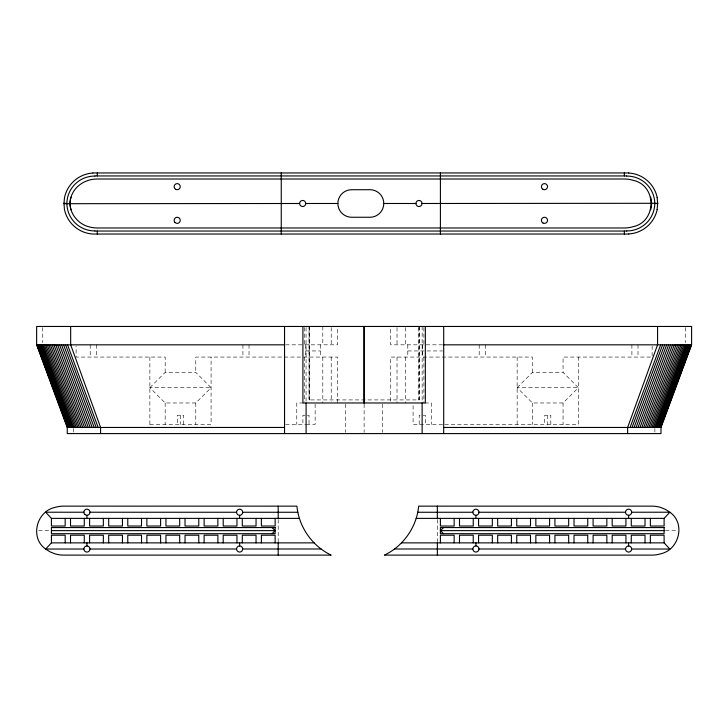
<?xml version="1.0" encoding="UTF-8"?>
<svg xmlns="http://www.w3.org/2000/svg" width="728" height="728" viewBox="0 0 728 728"><rect width="100%" height="100%" fill="white"/><g stroke="black" fill="none" stroke-linecap="round" stroke-linejoin="round"><path stroke-width="0.55" stroke-dasharray="3.64 2.73" d="M149.868 387.678L165.174 372.372L195.777 372.372L211.084 387.678L195.777 402.975L165.174 402.975L149.868 387.678L211.084 387.678M517.153 387.678L532.45 372.372L563.062 372.372L578.36 387.678L563.062 402.975L532.45 402.975L517.153 387.678L578.36 387.678M285.64 344.826L337.501 344.826L337.501 327.545M442.597 344.826L390.736 344.826L390.736 327.545M305.778 350.951L320.429 350.951M407.807 350.951L425.807 350.951M426.926 350.951L442.579 350.951M303.294 402.975L296.778 402.975L296.778 424.406M424.943 402.975L431.449 402.975L431.449 424.406M305.169 415.224L302.903 415.224L302.903 424.406M307.498 415.224L309.027 415.224L309.027 424.406M420.101 415.224L419.21 415.224L419.21 424.406M423.059 415.224L425.334 415.224L425.334 424.406M149.868 424.406L211.084 424.406L211.084 357.066M285.649 424.406L305.96 424.406M306.324 424.406L315.142 424.406L315.142 402.975M442.579 424.406L413.085 424.406L413.085 402.975M444.826 424.406L578.36 424.406L578.36 357.066M38.666 530.63L50.023 530.63M665.519 530.63L678.005 530.63M685.485 327.545L685.485 342.661M654.881 428.483L654.881 432.559M652.133 345.936L652.133 357.066L563.062 357.066L563.062 372.372M638.01 344.826L638.01 357.066M631.895 344.826L631.895 357.066M563.062 402.975L563.062 424.406M550.814 424.406L550.814 415.224L544.699 415.224L544.699 424.406M547.756 415.224L547.756 424.406M532.45 372.372L532.45 357.066L390.736 357.066L390.736 402.975M532.45 402.975L532.45 424.406M517.153 357.066L517.153 427.463M485.321 344.826L485.321 357.066M479.197 344.826L479.197 357.066M437.346 519.501L437.346 541.759M423.896 327.545L423.896 344.826M423.896 357.066L423.896 402.975M422.449 344.826L422.449 357.066M422.158 326.463L422.158 402.975M419.21 326.463L419.21 399.918L309.027 399.918L309.027 326.463M419.073 326.463L419.073 399.918M418.827 327.591L418.827 399.918M407.807 344.826L407.807 357.066M405.414 327.545L405.414 344.826M405.414 357.066L405.414 402.975M397.024 327.545L397.024 344.826M397.024 357.066L397.024 402.975M382.591 404.113L382.591 432.45M364.118 404.113L364.118 432.45M345.645 404.113L345.645 432.45M337.501 402.975L337.501 357.066L195.777 357.066L195.777 372.372M331.213 327.545L331.213 344.826M331.213 357.066L331.213 401.856M322.813 326.463L322.813 344.826M322.813 357.066L322.813 402.975M320.429 344.826L320.429 357.066M309.409 326.463L309.409 399.918M309.154 327.591L309.154 399.918M306.069 327.545L306.069 402.975M305.778 344.826L305.778 357.066M304.331 327.545L304.331 344.826M304.331 357.066L304.331 401.856M278.196 519.501L278.196 541.759M249.031 344.826L249.031 357.066M242.915 344.826L242.915 357.066M195.777 402.975L195.777 424.406M183.538 424.406L183.538 415.224L177.414 415.224L177.414 424.406M180.48 415.224L180.48 424.406M165.174 372.372L165.174 357.066L76.103 357.066L76.103 345.936M165.174 402.975L165.174 424.406M149.868 357.066L149.868 427.463M96.342 344.826L96.342 357.066M90.217 344.826L90.217 357.066M73.355 428.483L73.355 432.559M42.752 327.545L42.752 342.661"/><path stroke-width="1.09" d="M628.755 234.034L92.902 234.034A30.858 30.858 0 0 1 64.464 209.491L63.955 203.294L64.537 197.516A30.858 30.858 0 0 1 92.911 173.037M657.12 197.516L657.702 203.294L657.12 209.473M70.998 197.151C66.894 209.846 76.213 223.387 88.543 226.681A30.012 30.012 0 0 0 97.297 227.973L624.36 227.982A30.012 30.012 0 0 0 633.114 226.681C656.92 221.767 656.929 185.212 633.114 180.307A30.012 30.012 0 0 0 624.36 179.006L97.297 179.006A30.012 30.012 0 0 0 88.543 180.307C80.48 182.71 73.41 188.971 70.998 197.151A22.222 22.222 0 0 0 70.998 209.828M630.066 427.463L660.669 344.826M632.04 427.463L662.644 344.826M634.061 427.463L664.664 344.826M636.054 427.463L666.657 344.826M638.028 427.463L668.632 344.826M639.967 427.463L670.57 344.826M641.859 427.463L672.472 344.826M643.707 427.463L674.31 344.826M645.49 427.463L676.103 344.826M647.219 427.463L677.823 344.826M648.866 427.463L679.47 344.826M650.432 427.463L681.035 344.826M651.915 427.463L682.518 344.826M653.298 427.463L683.901 344.826M654.59 427.463L685.194 344.826M655.773 427.463L686.377 344.826M656.838 427.463L687.45 344.826M657.803 427.463L688.406 344.826M658.64 427.463L689.243 344.826M659.35 427.463L689.962 344.826M659.941 427.463L690.554 344.826M660.405 427.463L691.009 344.826M660.742 427.463L691.354 344.826M660.997 427.463L691.6 344.826L691.6 326.463L36.637 326.463L36.637 344.826L67.24 427.463L67.24 433.588L660.997 433.588L660.997 427.463L443.698 427.463M65.174 542.87L65.174 535.216L51.424 535.216L51.424 542.87L45.673 549.039C29.639 537.983 36.364 511.402 54.882 507.443A30.012 30.012 0 0 1 63.636 506.142L296.915 506.142C298.835 526.954 312.285 546.182 331.176 555.109L63.636 555.109A30.012 30.012 0 0 1 54.882 553.817L50.014 551.833L45.673 549.039L83.875 549.03M650.359 518.381L650.359 526.035L664.109 526.035L664.109 518.381L669.86 512.221C685.894 523.277 679.179 549.858 660.66 553.817A30.012 30.012 0 0 1 651.906 555.109L384.411 555.109C403.303 546.182 416.762 526.954 418.673 506.142L651.906 506.142A30.012 30.012 0 0 1 660.66 507.443L665.519 509.427L669.86 512.221L631.667 512.23A3.058 3.058 0 0 1 627.072 514.878A3.058 3.058 0 0 1 627.072 509.573A3.058 3.058 0 0 1 631.667 512.23M272.072 533.688L275.129 530.63L272.072 527.563M443.47 533.688L440.404 530.63L443.47 527.563M63.955 203.694L299.618 203.494M422.04 203.494A3.058 3.058 0 0 0 417.453 200.846A3.058 3.058 0 0 0 417.453 206.142A3.058 3.058 0 0 0 422.04 203.494L657.702 203.294M92.902 172.955L628.755 172.955M94.931 175.948L626.726 175.948M305.742 203.494A3.058 3.058 0 0 0 301.146 200.846A3.058 3.058 0 0 0 301.146 206.142A3.058 3.058 0 0 0 305.742 203.494L337.874 203.494A13.777 13.777 0 0 1 351.651 189.717L370.015 189.717A13.777 13.777 0 0 1 383.783 203.494L415.925 203.494M94.931 231.04L626.726 231.04M36.637 344.826L284.539 344.826M443.698 344.826L691.6 344.826M67.24 427.463L284.539 427.463M83.875 512.23L45.673 512.221L51.424 518.381L51.424 526.035L65.174 526.035L65.174 518.381M89.99 512.23L236.564 512.257M625.543 512.23L478.969 512.257A3.058 3.058 0 0 1 474.383 514.905A3.058 3.058 0 0 1 474.383 509.609A3.058 3.058 0 0 1 478.969 512.257M242.688 512.257A3.058 3.058 0 0 1 238.092 514.905A3.058 3.058 0 0 1 238.092 509.609A3.058 3.058 0 0 1 242.688 512.257L297.87 512.266M417.726 512.266L472.854 512.257M51.424 518.381L299.463 518.381M416.134 518.381L664.109 518.381M51.424 530.63L275.129 530.63M440.404 530.63L664.109 530.63M51.424 542.87L314.105 542.87M401.483 542.87L664.109 542.87L669.86 549.039L631.667 549.03A3.058 3.058 0 0 0 627.072 546.382A3.058 3.058 0 0 0 627.072 551.678A3.058 3.058 0 0 0 631.667 549.03M89.99 549.03A3.058 3.058 0 0 0 85.403 546.382A3.058 3.058 0 0 0 85.403 551.678A3.058 3.058 0 0 0 89.99 549.03L236.564 549.003M242.688 549.003A3.058 3.058 0 0 0 238.092 546.346A3.058 3.058 0 0 0 238.092 551.651A3.058 3.058 0 0 0 242.688 549.003L321.148 548.994M394.44 548.994L472.854 549.003M478.969 549.003A3.058 3.058 0 0 1 474.383 551.651A3.058 3.058 0 0 1 474.383 546.346A3.058 3.058 0 0 1 478.969 549.003L625.543 549.03M654.654 203.494L657.702 203.694M63.955 203.294L67.003 203.494M67.558 344.826L98.171 427.463M65.584 344.826L96.196 427.463M63.573 344.826L94.176 427.463M61.571 344.826L92.183 427.463M59.596 344.826L90.208 427.463M57.658 344.826L88.27 427.463M55.765 344.826L86.368 427.463M53.918 344.826L84.53 427.463M52.134 344.826L82.737 427.463M50.414 344.826L81.017 427.463M48.767 344.826L79.37 427.463M47.193 344.826L77.805 427.463M45.718 344.826L76.322 427.463M44.326 344.826L74.929 427.463M43.043 344.826L73.646 427.463M41.86 344.826L72.463 427.463M40.786 344.826L71.389 427.463M39.831 344.826L70.434 427.463M38.984 344.826L69.597 427.463M38.275 344.826L68.878 427.463M37.683 344.826L68.286 427.463M37.219 344.826L67.831 427.463M36.882 344.826L67.486 427.463M664.109 542.87L664.109 535.216L650.359 535.216L650.359 542.87M657.566 326.463L657.566 344.826L627.645 427.463L627.645 433.588M645.026 518.381L645.026 526.035L631.276 526.035L631.276 518.381M645.026 542.87L645.026 535.216L631.276 535.216L631.276 542.87M628.61 515.288L628.61 518.381M628.61 542.87L628.61 545.973M625.934 518.381L625.934 526.035L612.184 526.035L612.184 518.381M625.934 542.87L625.934 535.216L612.184 535.216L612.184 542.87M624.36 172.891L624.36 175.948M624.36 231.04L624.36 234.097M606.852 518.381L606.852 526.035L593.102 526.035L593.102 518.381M606.852 542.87L606.852 535.216L593.102 535.216L593.102 542.87M587.76 518.381L587.76 526.035L574.019 526.035L574.019 518.381M587.76 542.87L587.76 535.216L574.019 535.216L574.019 542.87M568.677 518.381L568.677 526.035L554.927 526.035L554.927 518.381M568.677 542.87L568.677 535.216L554.927 535.216L554.927 542.87M549.585 518.381L549.585 526.035L535.844 526.035L535.844 518.381M549.585 542.87L549.585 535.216L535.844 535.216L535.844 542.87M530.503 518.381L530.503 526.035L516.753 526.035L516.753 518.381M530.503 542.87L530.503 535.216L516.753 535.216L516.753 542.87M511.411 518.381L511.411 526.035L497.67 526.035L497.67 518.381M511.411 542.87L511.411 535.216L497.67 535.216L497.67 542.87M492.328 518.381L492.328 526.035L478.578 526.035L478.578 518.381M492.328 542.87L492.328 535.216L478.578 535.216L478.578 542.87M475.912 515.315L475.912 518.381M475.912 542.87L475.912 545.936M473.245 518.381L473.245 526.035L459.495 526.035L459.495 518.381M473.245 542.87L473.245 535.216L459.495 535.216L459.495 542.87M454.154 518.381L454.154 526.035L440.404 526.035L440.404 518.381M454.154 542.87L454.154 535.216L440.404 535.216L440.404 542.87M443.698 326.463L443.698 433.588M440.404 172.891L440.404 234.097M437.346 506.142L437.346 518.381M437.346 542.87L437.346 555.109M425.334 326.463L425.334 402.975L302.903 402.975L302.903 326.463M422.131 402.975L422.131 433.588M364.246 326.463L364.246 402.975M363.982 326.463L363.982 402.975M306.097 402.975L306.097 433.588M284.539 326.463L284.539 433.588M281.254 172.891L281.254 234.097M278.196 506.142L278.196 518.381M278.196 542.87L278.196 555.109M275.129 518.381L275.129 526.035L261.379 526.035L261.379 518.381M275.129 542.87L275.129 535.216L261.379 535.216L261.379 542.87M256.047 518.381L256.047 526.035L242.297 526.035L242.297 518.381M256.047 542.87L256.047 535.216L242.297 535.216L242.297 542.87M239.63 515.315L239.63 518.381M239.63 542.87L239.63 545.936M236.955 518.381L236.955 526.035L223.214 526.035L223.214 518.381M236.955 542.87L236.955 535.216L223.214 535.216L223.214 542.87M217.872 518.381L217.872 526.035L204.122 526.035L204.122 518.381M217.872 542.87L217.872 535.216L204.122 535.216L204.122 542.87M198.78 518.381L198.78 526.035L185.039 526.035L185.039 518.381M198.78 542.87L198.78 535.216L185.039 535.216L185.039 542.87M179.698 518.381L179.698 526.035L165.948 526.035L165.948 518.381M179.698 542.87L179.698 535.216L165.948 535.216L165.948 542.87M160.606 518.381L160.606 526.035L146.865 526.035L146.865 518.381M160.606 542.87L160.606 535.216L146.865 535.216L146.865 542.87M141.523 518.381L141.523 526.035L127.773 526.035L127.773 518.381M141.523 542.87L141.523 535.216L127.773 535.216L127.773 542.87M122.441 518.381L122.441 526.035L108.69 526.035L108.69 518.381M122.441 542.87L122.441 535.216L108.69 535.216L108.69 542.87M103.349 518.381L103.349 526.035L89.599 526.035L89.599 518.381M103.349 542.87L103.349 535.216L89.599 535.216L89.599 542.87M100.591 433.588L100.591 427.463L70.671 344.826L70.671 326.463M97.297 172.891L97.297 175.948M97.297 231.04L97.297 234.097M86.932 515.288L86.932 518.381M86.932 542.87L86.932 545.973M84.266 518.381L84.266 526.035L70.516 526.035L70.516 518.381M84.266 542.87L84.266 535.216L70.516 535.216L70.516 542.87M94.931 176.067A27.764 27.764 0 0 0 66.876 203.494A27.764 27.764 0 0 0 94.931 230.922M650.659 197.106A22.222 22.222 0 0 1 650.659 209.828M626.735 176.067A27.764 27.764 0 0 1 654.79 203.494A27.764 27.764 0 0 1 626.735 230.922M657.193 209.491A30.858 30.858 0 0 1 628.746 233.952M628.746 173.037A30.858 30.858 0 0 1 657.193 197.497M383.783 203.494A13.777 13.777 0 0 1 370.015 217.263L351.651 217.263A13.777 13.777 0 0 1 337.874 203.494M275.129 527.563L51.424 527.563L51.424 533.688L275.129 533.688L275.129 527.563M664.109 527.563L440.404 527.563L440.404 533.688L664.109 533.688L664.109 527.563M84.767 514.396A3.058 3.058 0 0 0 89.89 513.022A3.058 3.058 0 0 0 86.141 509.272A3.058 3.058 0 0 0 84.767 514.396M175.029 222.495A3.058 3.058 0 0 0 180.144 221.121A3.058 3.058 0 0 0 176.394 217.372A3.058 3.058 0 0 0 175.029 222.495M175.657 189.307A3.058 3.058 0 0 0 180.253 186.659A3.058 3.058 0 0 0 175.657 184.011A3.058 3.058 0 0 0 175.657 189.307M542.942 222.977A3.058 3.058 0 0 0 547.529 220.329A3.058 3.058 0 0 0 542.942 217.672A3.058 3.058 0 0 0 542.942 222.977M542.942 189.307A3.058 3.058 0 0 0 547.529 186.659A3.058 3.058 0 0 0 542.942 184.011A3.058 3.058 0 0 0 542.942 189.307"/></g></svg>
